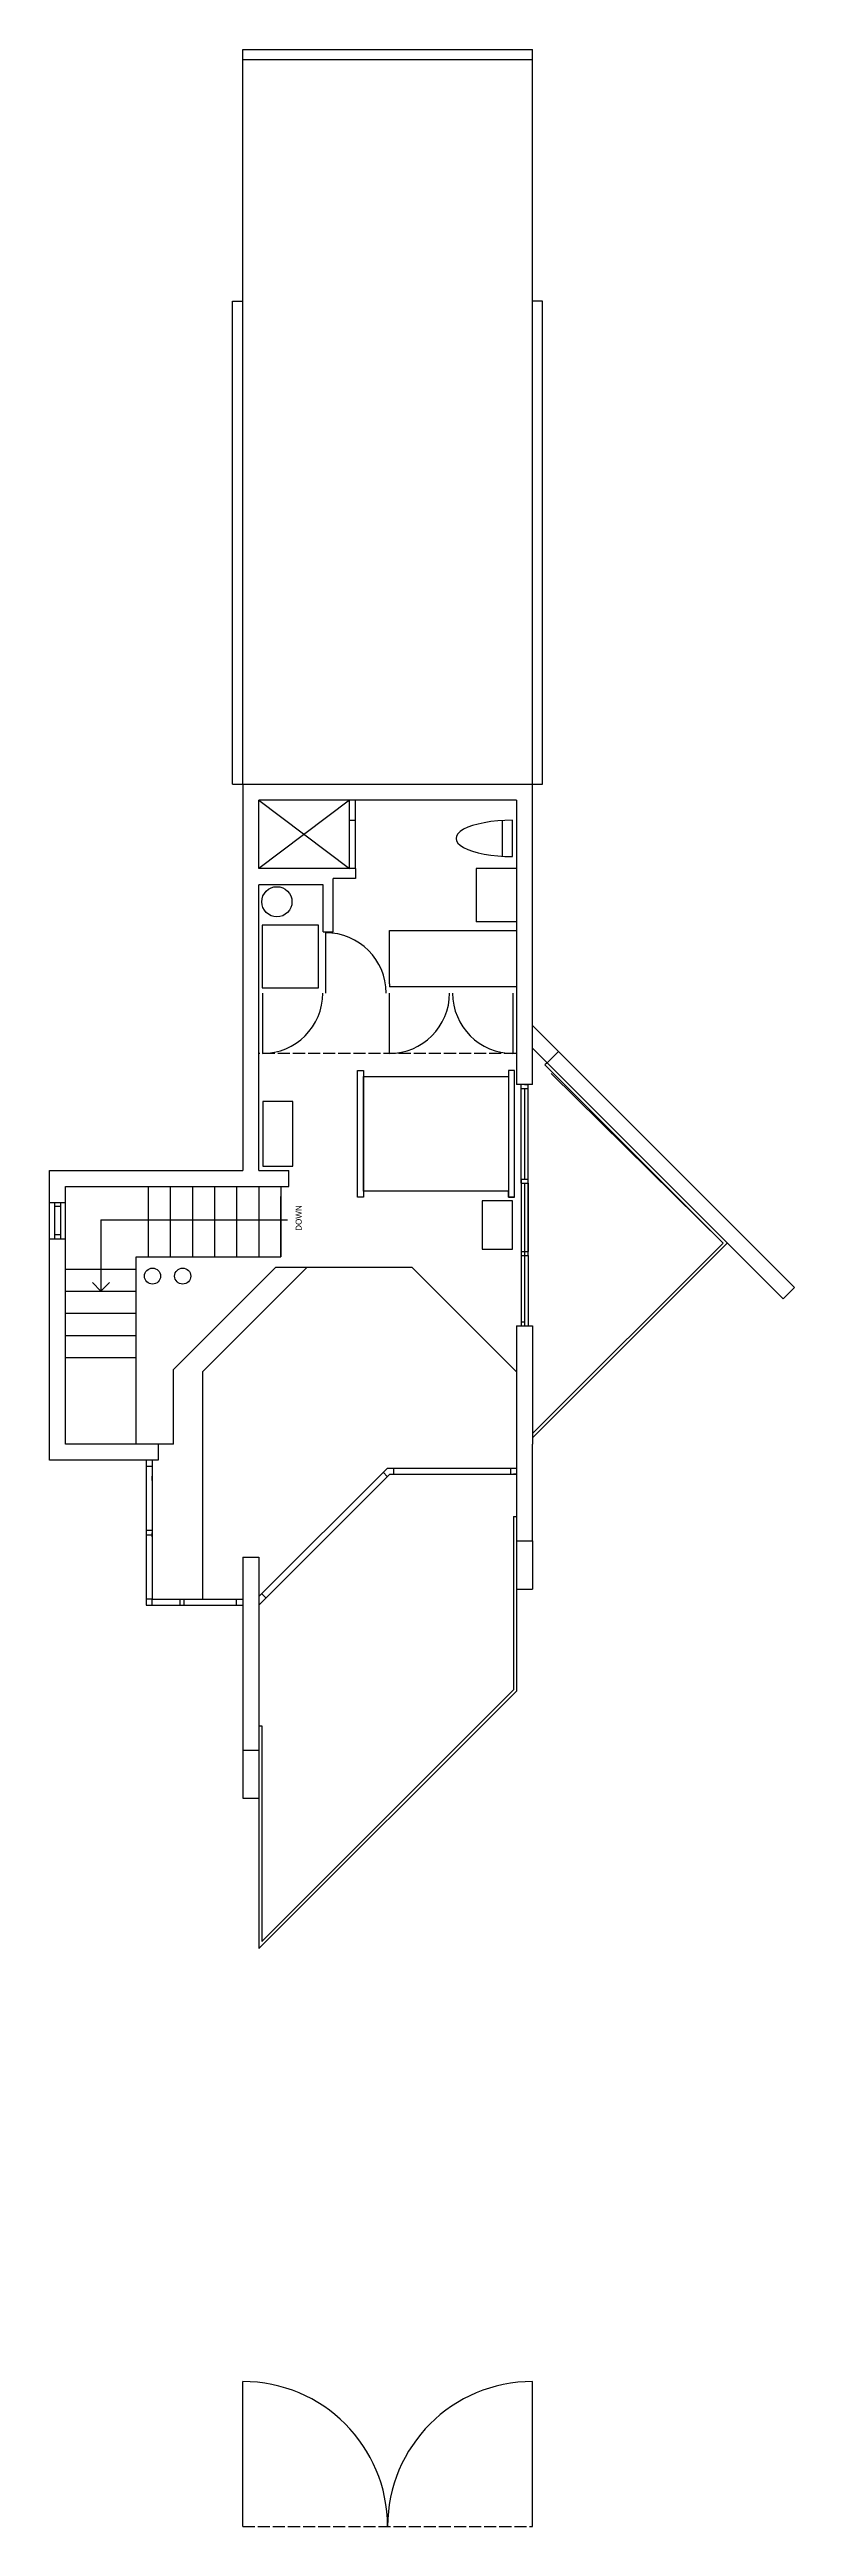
# Model space of a CAD drawing. Header units: inches. Extents: x -16498 to -561, y 141 to 7454.
# Drawn here: x -15775 to -15405, y 1867 to 3098 of the extents above; entities that cross this region are included whole.
import ezdxf

# ---------------------------------------------------------------- set-up
doc = ezdxf.new("R2010")
doc.units = ezdxf.units.IN
doc.header["$LTSCALE"] = 0.5
doc.header["$MEASUREMENT"] = 0
doc.linetypes.add('ACAD_ISO02W100', pattern=[15, 12, -3])
for name, color, linetype in [('A-doors', 254, 'Continuous'), ('A-Elev-South', 7, 'Continuous'), ('A-fixtures', 140, 'Continuous'), ('A-furniture', 33, 'Continuous'), ('A-glazing', 252, 'Continuous'), ('A-millwork', 252, 'Continuous'), ('A-roof', 253, 'Continuous'), ('A-soffit', 251, 'ACAD_ISO02W100'), ('A-stairs', 252, 'Continuous'), ('A-text', 254, 'Continuous'), ('A-walls', 7, 'Continuous')]:
    doc.layers.add(name, color=color, linetype=linetype)

msp = doc.modelspace()

# ---------------------------------------------------------------- linework, layer by layer
at = {"layer": 'A-doors'}
for p, q in [((-15639, 2659.7, -10295.1), (-15634, 2659.7, -10295.1)), ((-15679, 1867.3), (-15679, 1939.3)), ((-15535, 1867.3), (-15535, 1939.3))]:
    msp.add_line(p, q, dxfattribs=at)
for centre, start, end in [((-15679, 1867.3), 0, 90), ((-15535, 1867.3), 90, 180)]:
    msp.add_arc(centre, 72, start, end, dxfattribs=at)
at = {"layer": 'A-Elev-South', "color": 251}
for p, q in [((-15540.7, 2536.8, -10295.1), (-15540.7, 2583.8, -10295.1)), ((-15540.7, 2534.8, -10295.1), (-15540.7, 2583.8, -10295.1)), ((-15671, 2253.1, -10295.1), (-15671, 2229.1, -10295.1))]:
    msp.add_line(p, q, dxfattribs=at)
at = {"layer": 'A-Elev-South', "color": 250}
for p, q in [((-15540.7, 2534.8, -10295.1), (-15540.7, 2500.8, -10295.1)), ((-15537.2, 2498.8, -10295.1), (-15537.2, 2463.8, -10295.1))]:
    msp.add_line(p, q, dxfattribs=at)
at = {"layer": 'A-Elev-South', "color": 253}
msp.add_line((-15537.2, 2534.8, -10295.1), (-15537.2, 2500.8, -10295.1), dxfattribs=at)
at = {"layer": 'A-Elev-South', "color": 7}
msp.add_line((-15535, 2357.1, -10295.1), (-15535, 2405.1, -10295.1), dxfattribs=at)
at = {"layer": 'A-Elev-South', "color": 252}
for p, q in [((-15543, 2357.1, -10295.1), (-15543, 2333.1, -10295.1)), ((-15535, 2357.1, -10295.1), (-15535, 2333.1, -10295.1)), ((-15679, 2253.1, -10295.1), (-15679, 2229.1, -10295.1))]:
    msp.add_line(p, q, dxfattribs=at)
at = {"layer": 'A-fixtures'}
for p, q in [((-15671, 2725.1, -10295.1), (-15626, 2691.1, -10295.1)), ((-15626, 2725.1, -10295.1), (-15671, 2691.1, -10295.1)), ((-15626, 2691.1, -10295.1), (-15626, 2725.1, -10295.1)), ((-15623, 2691.1, -10295.1), (-15623, 2725.1, -10295.1)), ((-15626, 2715.1, -10295.1), (-15623, 2715.1, -10295.1)), ((-15550, 2714.9, -10295.1), (-15550, 2697.2, -10295.1)), ((-15545, 2697.1, -10295.1), (-15545, 2715.1, -10295.1)), ((-15545, 2697.1, -10295.1), (-15545, 2715.1, -10295.1))]:
    msp.add_line(p, q, dxfattribs=at)
at = {"layer": 'A-fixtures', "elevation": -10295.1}
msp.add_lwpolyline([(-15669.3, 2631.9), (-15641.3, 2631.9), (-15641.3, 2662.9), (-15669.3, 2662.9), (-15669.3, 2631.9)], dxfattribs=at)
at = {"layer": 'A-fixtures'}
msp.add_circle((-15662, 2674.6, -10295.1), 7.5, dxfattribs=at)
msp.add_ellipse((-15545, 2706.1, -10295.1), major_axis=(28, 0), ratio=0.321429, start_param=1.570796, end_param=4.712389, dxfattribs=at)
at = {"layer": 'A-furniture', "elevation": -10295.1}
for points in [[(-15544, 2527.8), (-15544, 2590.8), (-15547, 2590.8), (-15547, 2527.8), (-15544, 2527.8), (-15547, 2527.8), (-15547, 2530.8), (-15619, 2530.8), (-15619, 2527.8), (-15619, 2527.8), (-15622, 2527.8), (-15622, 2590.8), (-15619, 2590.8), (-15619, 2587.8), (-15619, 2530.8), (-15619, 2587.8), (-15547, 2587.8)], [(-15669, 2543.3), (-15654, 2543.3), (-15654, 2575.3), (-15669, 2575.3), (-15669, 2543.3)], [(-15545, 2502), (-15545, 2526), (-15560, 2526), (-15560, 2502), (-15545, 2502)]]:
    msp.add_lwpolyline(points, dxfattribs=at)
at = {"layer": 'A-glazing'}
for p, q in [((-15540.7, 2581.8, -10295.1), (-15537.2, 2581.8, -10295.1)), ((-15539, 2583.8, -10295.1), (-15537.2, 2583.8, -10295.1)), ((-15537.2, 2534.8, -10295.1), (-15537.2, 2583.8, -10295.1)), ((-15537.2, 2498.8, -10295.1), (-15537.2, 2583.8, -10295.1)), ((-15540.7, 2536.8, -10295.1), (-15537.2, 2536.8, -10295.1)), ((-15772.5, 2525.1, -10295.1), (-15772.5, 2507.1, -10295.1)), ((-15769.5, 2525.1, -10295.1), (-15769.5, 2507.1, -10295.1)), ((-15660, 2498.1, -10295.1), (-15660, 2528.1, -10295.1)), ((-15540.7, 2534.8, -10295.1), (-15537.2, 2534.8, -10295.1)), ((-15769.5, 2523.1, -10295.1), (-15772.5, 2523.1, -10295.1)), ((-15769.5, 2509.1, -10295.1), (-15772.5, 2509.1, -10295.1)), ((-15540.7, 2500.8, -10295.1), (-15537.2, 2500.8, -10295.1)), ((-15540.7, 2498.8, -10295.1), (-15537.2, 2498.8, -10295.1)), ((-15540.7, 2465.8, -10295.1), (-15539, 2465.8, -10295.1)), ((-15540.7, 2463.8, -10295.1), (-15539, 2463.8, -10295.1)), ((-15727, 2397.1, -10295.1), (-15727, 2325.1, -10295.1)), ((-15727, 2394.1, -10295.1), (-15724, 2394.1, -10295.1)), ((-15727, 2389.1, -10295.1), (-15727, 2387.1, -10295.1)), ((-15724, 2397.1, -10295.1), (-15724, 2328.1, -10295.1)), ((-15724, 2387.1, -10295.1), (-15724, 2389.1, -10295.1)), ((-15607.1, 2393.2, -10295.1), (-15671, 2329.3, -10295.1)), ((-15605.9, 2390.2, -10295.1), (-15671, 2325.1, -10295.1)), ((-15609.2, 2391.1, -10295.1), (-15607.1, 2388.9, -10295.1)), ((-15607.1, 2393.2, -10295.1), (-15604, 2393.2, -10295.1)), ((-15605.9, 2390.2, -10295.1), (-15604, 2390.2, -10295.1)), ((-15604, 2393.2, -10295.1), (-15604, 2390.2, -10295.1)), ((-15604, 2393.2, -10295.1), (-15543, 2393.2, -10295.1)), ((-15604, 2390.2, -10295.1), (-15543, 2390.2, -10295.1)), ((-15546, 2393.2, -10295.1), (-15546, 2390.2, -10295.1)), ((-15724, 2362.1, -10295.1), (-15727, 2362.1, -10295.1)), ((-15727, 2360.1, -10295.1), (-15724, 2360.1, -10295.1)), ((-15724, 2362.1, -10295.1), (-15724, 2360.1, -10295.1)), ((-15724, 2359.1, -10295.1), (-15724, 2361.1, -10295.1)), ((-15724, 2328.1, -10295.1), (-15727, 2328.1, -10295.1)), ((-15724, 2325.1, -10295.1), (-15724, 2328.1, -10295.1)), ((-15724, 2328.1, -10295.1), (-15679, 2328.1, -10295.1)), ((-15710, 2325.1, -10295.1), (-15710, 2328.1, -10295.1)), ((-15708, 2325.1, -10295.1), (-15708, 2328.1, -10295.1)), ((-15682, 2325.1, -10295.1), (-15682, 2328.1, -10295.1)), ((-15669.5, 2330.7, -10295.1), (-15667.4, 2328.6, -10295.1)), ((-15727, 2325.1, -10295.1), (-15724, 2325.1, -10295.1)), ((-15724, 2325.1, -10295.1), (-15679, 2325.1, -10295.1))]:
    msp.add_line(p, q, dxfattribs=at)
at = {"layer": 'A-millwork'}
for p, q in [((-15563, 2691.1, -10295.1), (-15563, 2664.7, -10295.1)), ((-15543, 2691.1, -10295.1), (-15563, 2691.1, -10295.1)), ((-15637.7, 2629.2, -10295.1), (-15637.7, 2659.2, -10295.1)), ((-15606, 2633.9, -10295.1), (-15606, 2660.4, -10295.1)), ((-15606, 2660.4, -10295.1), (-15543, 2660.4, -10295.1)), ((-15543, 2664.7, -10295.1), (-15563, 2664.7, -10295.1)), ((-15669.2, 2629.2, -10295.1), (-15669.2, 2599.2, -10295.1)), ((-15606.2, 2629.2, -10295.1), (-15606.2, 2599.2, -10295.1)), ((-15606, 2633.9, -10295.1), (-15606, 2632.4, -10295.1)), ((-15543, 2632.4, -10295.1), (-15606, 2632.4, -10295.1)), ((-15544.7, 2629.2, -10295.1), (-15544.7, 2599.2, -10295.1)), ((-15528.8, 2593.5, -10295.1), (-15440.3, 2505, -10295.1)), ((-15525.8, 2589.2, -10295.1), (-15440.3, 2505, -10295.1)), ((-15539, 2581.8, -10295.1), (-15539, 2536.8, -10295.1)), ((-15539, 2581.8, -10295.1), (-15539, 2536.8, -10295.1)), ((-15540.7, 2536.8, -10295.1), (-15540.7, 2534.8, -10295.1)), ((-15539, 2534.8, -10295.1), (-15539, 2463.8, -10295.1)), ((-15539, 2534.8, -10295.1), (-15539, 2499.8, -10295.1)), ((-15540.7, 2500.8, -10295.1), (-15540.7, 2463.8, -10295.1)), ((-15540.7, 2500.8, -10295.1), (-15540.7, 2499.8, -10295.1)), ((-15440.3, 2505, -10295.1), (-15535, 2410.3, -10295.1)), ((-15543, 2390.2, -10295.1), (-15544.5, 2390.2, -10295.1)), ((-15544.5, 2369.1, -10295.1), (-15543, 2369.1, -10295.1)), ((-15543, 2333.1, -10295.1), (-15543, 2282.4, -10295.1)), ((-15543, 2282.4, -10295.1), (-15671, 2154.4, -10295.1)), ((-15671, 2265.1, -10295.1), (-15669.5, 2265.1, -10295.1)), ((-15671, 2229.1, -10295.1), (-15671, 2154.4, -10295.1))]:
    msp.add_line(p, q, dxfattribs=at)
at = {"layer": 'A-millwork', "color": 254}
msp.add_line((-15438.2, 2505, -10295.1), (-15535, 2408.2, -10295.1), dxfattribs=at)
at = {"layer": 'A-millwork', "color": 251}
for p, q in [((-15544.5, 2369.1, -10295.1), (-15544.5, 2283, -10295.1)), ((-15544.5, 2283, -10295.1), (-15669.5, 2158, -10295.1)), ((-15669.5, 2265.1, -10295.1), (-15669.5, 2158, -10295.1))]:
    msp.add_line(p, q, dxfattribs=at)
at = {"layer": 'A-millwork'}
for centre, start, end in [((-15637.7, 2629.2, -10295.1), 0, 90), ((-15669.2, 2629.2, -10295.1), 270, 0), ((-15606.2, 2629.2, -10295.1), 270, 0), ((-15544.7, 2629.2, -10295.1), 180, 270)]:
    msp.add_arc(centre, 30, start, end, dxfattribs=at)
at = {"layer": 'A-roof'}
for p, q in [((-15679, 3098.1, -10295.1), (-15535, 3098.1, -10295.1)), ((-15679, 3093.1, -10295.1), (-15679, 3098.1, -10295.1)), ((-15679, 2733.1, -10295.1), (-15679, 3093.1, -10295.1)), ((-15679, 3093.1, -10295.1), (-15535, 3093.1, -10295.1)), ((-15535, 3093.1, -10295.1), (-15535, 3098.1, -10295.1)), ((-15535, 2733.1, -10295.1), (-15535, 3093.1, -10295.1)), ((-15684, 2733.1, -10295.1), (-15684, 2973.1, -10295.1)), ((-15684, 2973.1, -10295.1), (-15679, 2973.1, -10295.1)), ((-15530, 2973.1, -10295.1), (-15535, 2973.1, -10295.1)), ((-15530, 2733.1, -10295.1), (-15530, 2973.1, -10295.1)), ((-15684, 2733.1, -10295.1), (-15679, 2733.1, -10295.1)), ((-15535, 2733.1, -10295.1), (-15530, 2733.1, -10295.1))]:
    msp.add_line(p, q, dxfattribs=at)
at = {"layer": 'A-soffit'}
for p, q in [((-15543, 2599.2, -10295.1), (-15671, 2599.2, -10295.1)), ((-15679, 1867.3), (-15535, 1867.3))]:
    msp.add_line(p, q, dxfattribs=at)
at = {"layer": 'A-stairs'}
for p, q in [((-15726, 2533.1, -10295.1), (-15726, 2498.1, -10295.1)), ((-15715, 2533.1, -10295.1), (-15715, 2498.1, -10295.1)), ((-15704, 2533.1, -10295.1), (-15704, 2498.1, -10295.1)), ((-15693, 2533.1, -10295.1), (-15693, 2498.1, -10295.1)), ((-15682, 2533.1, -10295.1), (-15682, 2498.1, -10295.1)), ((-15671, 2533.1, -10295.1), (-15671, 2498.1, -10295.1)), ((-15660, 2533.1, -10295.1), (-15660, 2498.1, -10295.1)), ((-15767, 2492.1, -10295.1), (-15732, 2492.1, -10295.1)), ((-15647, 2493.1, -10295.1), (-15699, 2441.1, -10295.1)), ((-15767, 2481.1, -10295.1), (-15732, 2481.1, -10295.1)), ((-15767, 2470.1, -10295.1), (-15732, 2470.1, -10295.1)), ((-15767, 2459.1, -10295.1), (-15732, 2459.1, -10295.1)), ((-15767, 2448.1, -10295.1), (-15732, 2448.1, -10295.1)), ((-15699, 2441.1, -10295.1), (-15699, 2328.1, -10295.1))]:
    msp.add_line(p, q, dxfattribs=at)
at = {"layer": 'A-text'}
for p, q in [((-15749.5, 2516.6, -10295.1), (-15749.5, 2481.1, -10295.1)), ((-15749.5, 2516.6, -10295.1), (-15656.8, 2516.6, -10295.1)), ((-15749.5, 2481.1, -10295.1), (-15753.7, 2485.4, -10295.1)), ((-15749.5, 2481.1, -10295.1), (-15745.2, 2485.4, -10295.1))]:
    msp.add_line(p, q, dxfattribs=at)
at = {"layer": 'A-walls'}
for p, q in [((-15679, 2733.1, -10295.1), (-15535, 2733.1, -10295.1)), ((-15679, 2733.1, -10295.1), (-15679, 2541.1, -10295.1)), ((-15535, 2583.8, -10295.1), (-15535, 2733.1, -10295.1)), ((-15543, 2725.1, -10295.1), (-15671, 2725.1, -10295.1)), ((-15671, 2691.1, -10295.1), (-15671, 2725.1, -10295.1)), ((-15543, 2725.1, -10295.1), (-15543, 2583.8, -10295.1)), ((-15623, 2691.1, -10295.1), (-15671, 2691.1, -10295.1)), ((-15634, 2659.7, -10295.1), (-15634, 2686.1, -10295.1)), ((-15623, 2686.1, -10295.1), (-15634, 2686.1, -10295.1)), ((-15623, 2691.1, -10295.1), (-15623, 2686.1, -10295.1)), ((-15639, 2683.1, -10295.1), (-15671, 2683.1, -10295.1)), ((-15671, 2541.1, -10295.1), (-15671, 2683.1, -10295.1)), ((-15639, 2659.7, -10295.1), (-15639, 2683.1, -10295.1)), ((-15535, 2583.8, -10295.1), (-15543, 2583.8, -10295.1)), ((-15775, 2541.1, -10295.1), (-15679, 2541.1, -10295.1)), ((-15775, 2525.1, -10295.1), (-15775, 2541.1, -10295.1)), ((-15671, 2541.1, -10295.1), (-15656, 2541.1, -10295.1)), ((-15656, 2533.1, -10295.1), (-15656, 2541.1, -10295.1)), ((-15775, 2525.1, -10295.1), (-15767, 2525.1, -10295.1)), ((-15767, 2533.1, -10295.1), (-15656, 2533.1, -10295.1)), ((-15767, 2525.1, -10295.1), (-15767, 2533.1, -10295.1)), ((-15775, 2397.1, -10295.1), (-15775, 2507.1, -10295.1)), ((-15775, 2507.1, -10295.1), (-15767, 2507.1, -10295.1)), ((-15767, 2405.1, -10295.1), (-15767, 2507.1, -10295.1)), ((-15732, 2405.1, -10295.1), (-15732, 2498.1, -10295.1)), ((-15732, 2498.1, -10295.1), (-15660, 2498.1, -10295.1)), ((-15662.5, 2493.1, -10295.1), (-15673, 2482.6, -10295.1)), ((-15662.5, 2493.1, -10295.1), (-15595, 2493.1, -10295.1)), ((-15595, 2493.1, -10295.1), (-15543, 2441.1, -10295.1)), ((-15703, 2452.6, -10295.1), (-15673, 2482.6, -10295.1)), ((-15543, 2463.8, -10295.1), (-15535, 2463.8, -10295.1)), ((-15543, 2463.8, -10295.1), (-15543, 2357.1, -10295.1)), ((-15535, 2463.8, -10295.1), (-15535, 2405.1, -10295.1)), ((-15703, 2452.6, -10295.1), (-15713.4, 2442.2, -10295.1)), ((-15713.4, 2405.1, -10295.1), (-15713.4, 2442.2, -10295.1)), ((-15713.4, 2405.1, -10295.1), (-15767, 2405.1, -10295.1)), ((-15721, 2405.1, -10295.1), (-15721, 2397.1, -10295.1)), ((-15721, 2397.1, -10295.1), (-15775, 2397.1, -10295.1)), ((-15543, 2357.1, -10295.1), (-15535, 2357.1, -10295.1)), ((-15679, 2348.9, -10295.1), (-15679, 2253.1, -10295.1)), ((-15679, 2348.9, -10295.1), (-15671, 2348.9, -10295.1)), ((-15671, 2348.9, -10295.1), (-15671, 2253.1, -10295.1)), ((-15679, 2253.1, -10295.1), (-15671, 2253.1, -10295.1))]:
    msp.add_line(p, q, dxfattribs=at)
at = {"layer": 'A-walls', "color": 254}
for p, q in [((-15535, 2613.1, -10295.1), (-15517.8, 2595.9, -10295.1)), ((-15522, 2600.2, -10295.1), (-15527.7, 2594.5, -10295.1)), ((-15517.8, 2595.9, -10295.1), (-15404.8, 2483, -10295.1)), ((-15404.8, 2483, -10295.1), (-15410.5, 2477.3, -10295.1))]:
    msp.add_line(p, q, dxfattribs=at)
at = {"layer": 'A-walls', "color": 253}
for p, q in [((-15410.5, 2477.3, -10295.1), (-15535, 2601.8, -10295.1)), ((-15527.7, 2594.5, -10295.1), (-15528.8, 2593.5, -10295.1)), ((-15775, 2507.1, -10295.1), (-15775, 2525.1, -10295.1)), ((-15767, 2507.1, -10295.1), (-15767, 2525.1, -10295.1)), ((-15543, 2357.1, -10295.1), (-15535, 2357.1, -10295.1))]:
    msp.add_line(p, q, dxfattribs=at)
at = {"layer": 'A-walls', "color": 252}
for p, q in [((-15543, 2333.1, -10295.1), (-15535, 2333.1, -10295.1)), ((-15679, 2229.1, -10295.1), (-15671, 2229.1, -10295.1))]:
    msp.add_line(p, q, dxfattribs=at)
at = {"layer": 'A-walls'}
for centre in [(-15723.8, 2488.6, -10295.1), (-15708.8, 2488.6, -10295.1)]:
    msp.add_circle(centre, 4, dxfattribs=at)

# ---------------------------------------------------------------- texts
at = {"layer": 'A-text'}
msp.add_text('DOWN', height=3, rotation=90, dxfattribs=at).set_placement((-15649.7, 2511.1, -10295.1))

doc.saveas('drawing.dxf')
